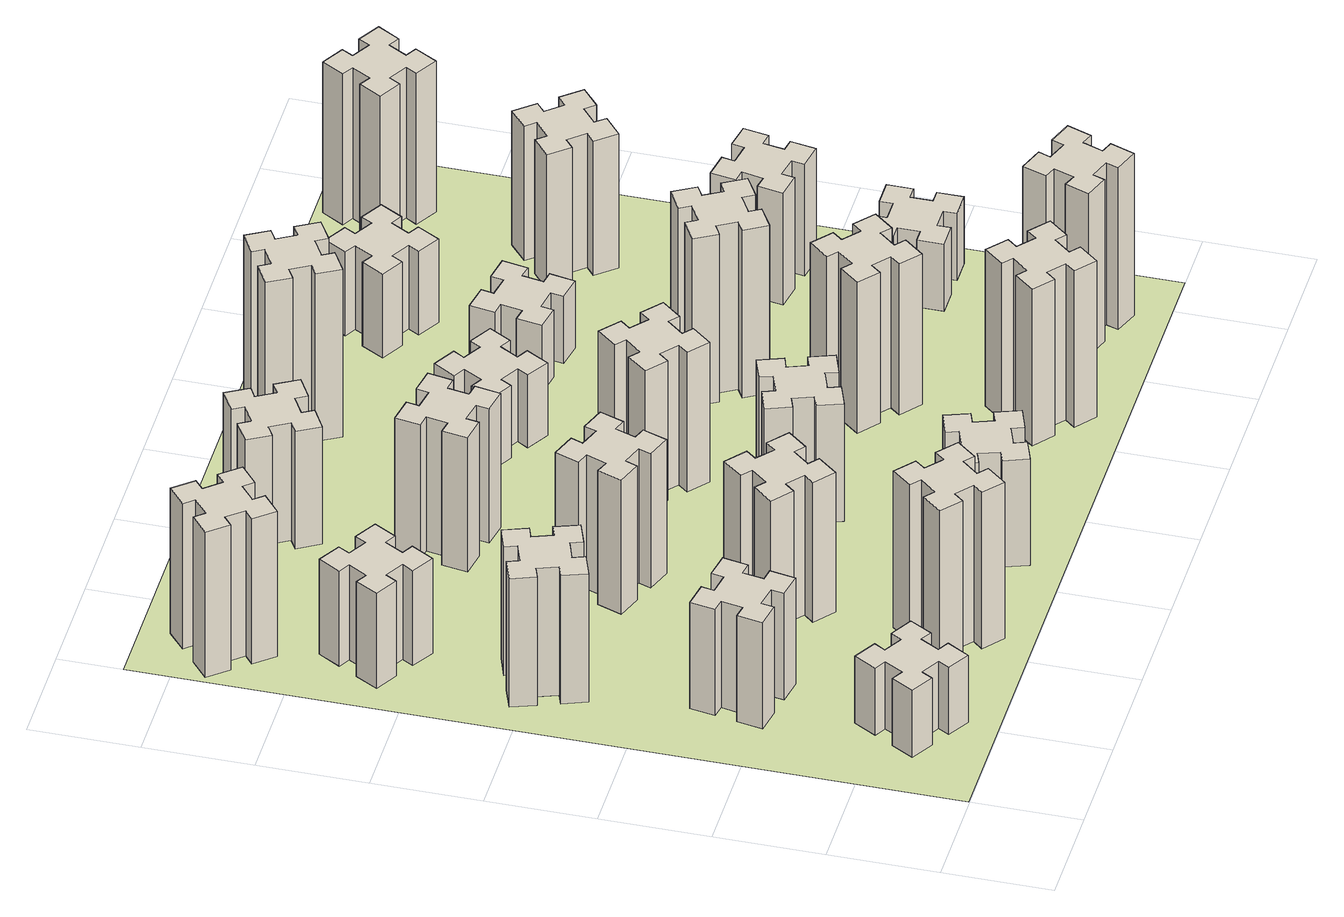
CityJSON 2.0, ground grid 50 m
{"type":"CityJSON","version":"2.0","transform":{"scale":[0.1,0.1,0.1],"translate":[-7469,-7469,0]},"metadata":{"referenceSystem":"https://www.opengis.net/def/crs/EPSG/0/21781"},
"CityObjects":{
"building1":{"type":"Building","attributes":{"class":"1000","function":"1000","usage":"1000","yearOfConstruction":2016,"roofType":"1000","measuredHeight":36,"storeysAboveGround":30,"storeysBelowGround":0},"geometry":[{"type":"Solid","lod":"1","boundaries":[[[[0,1,2,3,4,5,6,7,8,9,10,11,12,13,14,15,16,17,18,19]],[[17,16,20,21]],[[16,15,22,20]],[[15,14,23,22]],[[14,13,24,23]],[[13,12,25,24]],[[12,11,26,25]],[[11,10,27,26]],[[10,9,28,27]],[[9,8,29,28]],[[8,7,30,29]],[[7,6,31,30]],[[6,5,32,31]],[[5,4,33,32]],[[4,3,34,33]],[[3,2,35,34]],[[2,1,36,35]],[[1,0,37,36]],[[0,19,38,37]],[[19,18,39,38]],[[18,17,21,39]],[[24,25,26,27,28,29,30,31,32,33,34,35,36,37,38,39,21,20,22,23]]]]}]},
"building2":{"type":"Building","attributes":{"class":"1000","function":"1000","usage":"1000","yearOfConstruction":2016,"roofType":"1000","measuredHeight":57,"storeysAboveGround":30,"storeysBelowGround":0},"geometry":[{"type":"Solid","lod":"1","boundaries":[[[[40,41,42,43,44,45,46,47,48,49,50,51,52,53,54,55,56,57,58,59]],[[57,56,60,61]],[[56,55,62,60]],[[55,54,63,62]],[[54,53,64,63]],[[53,52,65,64]],[[52,51,66,65]],[[51,50,67,66]],[[50,49,68,67]],[[49,48,69,68]],[[48,47,70,69]],[[47,46,71,70]],[[46,45,72,71]],[[45,44,73,72]],[[44,43,74,73]],[[43,42,75,74]],[[42,41,76,75]],[[41,40,77,76]],[[40,59,78,77]],[[59,58,79,78]],[[58,57,61,79]],[[64,65,66,67,68,69,70,71,72,73,74,75,76,77,78,79,61,60,62,63]]]]}]},
"building3":{"type":"Building","attributes":{"class":"1000","function":"1000","usage":"1000","yearOfConstruction":2016,"roofType":"1000","measuredHeight":69,"storeysAboveGround":30,"storeysBelowGround":0},"geometry":[{"type":"Solid","lod":"1","boundaries":[[[[80,81,82,83,84,85,86,87,88,89,90,91,92,93,94,95,96,97,98,99]],[[97,96,100,101]],[[96,95,102,100]],[[95,94,103,102]],[[94,93,104,103]],[[93,92,105,104]],[[92,91,106,105]],[[91,90,107,106]],[[90,89,108,107]],[[89,88,109,108]],[[88,87,110,109]],[[87,86,111,110]],[[86,85,112,111]],[[85,84,113,112]],[[84,83,114,113]],[[83,82,115,114]],[[82,81,116,115]],[[81,80,117,116]],[[80,99,118,117]],[[99,98,119,118]],[[98,97,101,119]],[[104,105,106,107,108,109,110,111,112,113,114,115,116,117,118,119,101,100,102,103]]]]}]},
"building4":{"type":"Building","attributes":{"class":"1000","function":"1000","usage":"1000","yearOfConstruction":2016,"roofType":"1000","measuredHeight":51,"storeysAboveGround":30,"storeysBelowGround":0},"geometry":[{"type":"Solid","lod":"1","boundaries":[[[[120,121,122,123,124,125,126,127,128,129,130,131,132,133,134,135,136,137,138,139]],[[137,136,140,141]],[[136,135,142,140]],[[135,134,143,142]],[[134,133,144,143]],[[133,132,145,144]],[[132,131,146,145]],[[131,130,147,146]],[[130,129,148,147]],[[129,128,149,148]],[[128,127,150,149]],[[127,126,151,150]],[[126,125,152,151]],[[125,124,153,152]],[[124,123,154,153]],[[123,122,155,154]],[[122,121,156,155]],[[121,120,157,156]],[[120,139,158,157]],[[139,138,159,158]],[[138,137,141,159]],[[144,145,146,147,148,149,150,151,152,153,154,155,156,157,158,159,141,140,142,143]]]]}]},
"building5":{"type":"Building","attributes":{"class":"1000","function":"1000","usage":"1000","yearOfConstruction":2016,"roofType":"1000","measuredHeight":84,"storeysAboveGround":30,"storeysBelowGround":0},"geometry":[{"type":"Solid","lod":"1","boundaries":[[[[160,161,162,163,164,165,166,167,168,169,170,171,172,173,174,175,176,177,178,179]],[[177,176,180,181]],[[176,175,182,180]],[[175,174,183,182]],[[174,173,184,183]],[[173,172,185,184]],[[172,171,186,185]],[[171,170,187,186]],[[170,169,188,187]],[[169,168,189,188]],[[168,167,190,189]],[[167,166,191,190]],[[166,165,192,191]],[[165,164,193,192]],[[164,163,194,193]],[[163,162,195,194]],[[162,161,196,195]],[[161,160,197,196]],[[160,179,198,197]],[[179,178,199,198]],[[178,177,181,199]],[[184,185,186,187,188,189,190,191,192,193,194,195,196,197,198,199,181,180,182,183]]]]}]},
"building6":{"type":"Building","attributes":{"class":"1000","function":"1000","usage":"1000","yearOfConstruction":2016,"roofType":"1000","measuredHeight":78,"storeysAboveGround":30,"storeysBelowGround":0},"geometry":[{"type":"Solid","lod":"1","boundaries":[[[[200,201,202,203,204,205,206,207,208,209,210,211,212,213,214,215,216,217,218,219]],[[217,216,220,221]],[[216,215,222,220]],[[215,214,223,222]],[[214,213,224,223]],[[213,212,225,224]],[[212,211,226,225]],[[211,210,227,226]],[[210,209,228,227]],[[209,208,229,228]],[[208,207,230,229]],[[207,206,231,230]],[[206,205,232,231]],[[205,204,233,232]],[[204,203,234,233]],[[203,202,235,234]],[[202,201,236,235]],[[201,200,237,236]],[[200,219,238,237]],[[219,218,239,238]],[[218,217,221,239]],[[224,225,226,227,228,229,230,231,232,233,234,235,236,237,238,239,221,220,222,223]]]]}]},
"building7":{"type":"Building","attributes":{"class":"1000","function":"1000","usage":"1000","yearOfConstruction":2016,"roofType":"1000","measuredHeight":75,"storeysAboveGround":30,"storeysBelowGround":0},"geometry":[{"type":"Solid","lod":"1","boundaries":[[[[240,241,242,243,244,245,246,247,248,249,250,251,252,253,254,255,256,257,258,259]],[[257,256,260,261]],[[256,255,262,260]],[[255,254,263,262]],[[254,253,264,263]],[[253,252,265,264]],[[252,251,266,265]],[[251,250,267,266]],[[250,249,268,267]],[[249,248,269,268]],[[248,247,270,269]],[[247,246,271,270]],[[246,245,272,271]],[[245,244,273,272]],[[244,243,274,273]],[[243,242,275,274]],[[242,241,276,275]],[[241,240,277,276]],[[240,259,278,277]],[[259,258,279,278]],[[258,257,261,279]],[[264,265,266,267,268,269,270,271,272,273,274,275,276,277,278,279,261,260,262,263]]]]}]},
"building8":{"type":"Building","attributes":{"class":"1000","function":"1000","usage":"1000","yearOfConstruction":2016,"roofType":"1000","measuredHeight":72,"storeysAboveGround":30,"storeysBelowGround":0},"geometry":[{"type":"Solid","lod":"1","boundaries":[[[[280,281,282,283,284,285,286,287,288,289,290,291,292,293,294,295,296,297,298,299]],[[297,296,300,301]],[[296,295,302,300]],[[295,294,303,302]],[[294,293,304,303]],[[293,292,305,304]],[[292,291,306,305]],[[291,290,307,306]],[[290,289,308,307]],[[289,288,309,308]],[[288,287,310,309]],[[287,286,311,310]],[[286,285,312,311]],[[285,284,313,312]],[[284,283,314,313]],[[283,282,315,314]],[[282,281,316,315]],[[281,280,317,316]],[[280,299,318,317]],[[299,298,319,318]],[[298,297,301,319]],[[304,305,306,307,308,309,310,311,312,313,314,315,316,317,318,319,301,300,302,303]]]]}]},
"building9":{"type":"Building","attributes":{"class":"1000","function":"1000","usage":"1000","yearOfConstruction":2016,"roofType":"1000","measuredHeight":57,"storeysAboveGround":30,"storeysBelowGround":0},"geometry":[{"type":"Solid","lod":"1","boundaries":[[[[320,321,322,323,324,325,326,327,328,329,330,331,332,333,334,335,336,337,338,339]],[[337,336,340,341]],[[336,335,342,340]],[[335,334,343,342]],[[334,333,344,343]],[[333,332,345,344]],[[332,331,346,345]],[[331,330,347,346]],[[330,329,348,347]],[[329,328,349,348]],[[328,327,350,349]],[[327,326,351,350]],[[326,325,352,351]],[[325,324,353,352]],[[324,323,354,353]],[[323,322,355,354]],[[322,321,356,355]],[[321,320,357,356]],[[320,339,358,357]],[[339,338,359,358]],[[338,337,341,359]],[[344,345,346,347,348,349,350,351,352,353,354,355,356,357,358,359,341,340,342,343]]]]}]},
"building10":{"type":"Building","attributes":{"class":"1000","function":"1000","usage":"1000","yearOfConstruction":2016,"roofType":"1000","measuredHeight":72,"storeysAboveGround":30,"storeysBelowGround":0},"geometry":[{"type":"Solid","lod":"1","boundaries":[[[[360,361,362,363,364,365,366,367,368,369,370,371,372,373,374,375,376,377,378,379]],[[377,376,380,381]],[[376,375,382,380]],[[375,374,383,382]],[[374,373,384,383]],[[373,372,385,384]],[[372,371,386,385]],[[371,370,387,386]],[[370,369,388,387]],[[369,368,389,388]],[[368,367,390,389]],[[367,366,391,390]],[[366,365,392,391]],[[365,364,393,392]],[[364,363,394,393]],[[363,362,395,394]],[[362,361,396,395]],[[361,360,397,396]],[[360,379,398,397]],[[379,378,399,398]],[[378,377,381,399]],[[384,385,386,387,388,389,390,391,392,393,394,395,396,397,398,399,381,380,382,383]]]]}]},
"building11":{"type":"Building","attributes":{"class":"1000","function":"1000","usage":"1000","yearOfConstruction":2016,"roofType":"1000","measuredHeight":63,"storeysAboveGround":30,"storeysBelowGround":0},"geometry":[{"type":"Solid","lod":"1","boundaries":[[[[400,401,402,403,404,405,406,407,408,409,410,411,412,413,414,415,416,417,418,419]],[[417,416,420,421]],[[416,415,422,420]],[[415,414,423,422]],[[414,413,424,423]],[[413,412,425,424]],[[412,411,426,425]],[[411,410,427,426]],[[410,409,428,427]],[[409,408,429,428]],[[408,407,430,429]],[[407,406,431,430]],[[406,405,432,431]],[[405,404,433,432]],[[404,403,434,433]],[[403,402,435,434]],[[402,401,436,435]],[[401,400,437,436]],[[400,419,438,437]],[[419,418,439,438]],[[418,417,421,439]],[[424,425,426,427,428,429,430,431,432,433,434,435,436,437,438,439,421,420,422,423]]]]}]},
"building12":{"type":"Building","attributes":{"class":"1000","function":"1000","usage":"1000","yearOfConstruction":2016,"roofType":"1000","measuredHeight":63,"storeysAboveGround":30,"storeysBelowGround":0},"geometry":[{"type":"Solid","lod":"1","boundaries":[[[[440,441,442,443,444,445,446,447,448,449,450,451,452,453,454,455,456,457,458,459]],[[457,456,460,461]],[[456,455,462,460]],[[455,454,463,462]],[[454,453,464,463]],[[453,452,465,464]],[[452,451,466,465]],[[451,450,467,466]],[[450,449,468,467]],[[449,448,469,468]],[[448,447,470,469]],[[447,446,471,470]],[[446,445,472,471]],[[445,444,473,472]],[[444,443,474,473]],[[443,442,475,474]],[[442,441,476,475]],[[441,440,477,476]],[[440,459,478,477]],[[459,458,479,478]],[[458,457,461,479]],[[464,465,466,467,468,469,470,471,472,473,474,475,476,477,478,479,461,460,462,463]]]]}]},
"building13":{"type":"Building","attributes":{"class":"1000","function":"1000","usage":"1000","yearOfConstruction":2016,"roofType":"1000","measuredHeight":75,"storeysAboveGround":30,"storeysBelowGround":0},"geometry":[{"type":"Solid","lod":"1","boundaries":[[[[480,481,482,483,484,485,486,487,488,489,490,491,492,493,494,495,496,497,498,499]],[[497,496,500,501]],[[496,495,502,500]],[[495,494,503,502]],[[494,493,504,503]],[[493,492,505,504]],[[492,491,506,505]],[[491,490,507,506]],[[490,489,508,507]],[[489,488,509,508]],[[488,487,510,509]],[[487,486,511,510]],[[486,485,512,511]],[[485,484,513,512]],[[484,483,514,513]],[[483,482,515,514]],[[482,481,516,515]],[[481,480,517,516]],[[480,499,518,517]],[[499,498,519,518]],[[498,497,501,519]],[[504,505,506,507,508,509,510,511,512,513,514,515,516,517,518,519,501,500,502,503]]]]}]},
"building14":{"type":"Building","attributes":{"class":"1000","function":"1000","usage":"1000","yearOfConstruction":2016,"roofType":"1000","measuredHeight":39,"storeysAboveGround":30,"storeysBelowGround":0},"geometry":[{"type":"Solid","lod":"1","boundaries":[[[[520,521,522,523,524,525,526,527,528,529,530,531,532,533,534,535,536,537,538,539]],[[537,536,540,541]],[[536,535,542,540]],[[535,534,543,542]],[[534,533,544,543]],[[533,532,545,544]],[[532,531,546,545]],[[531,530,547,546]],[[530,529,548,547]],[[529,528,549,548]],[[528,527,550,549]],[[527,526,551,550]],[[526,525,552,551]],[[525,524,553,552]],[[524,523,554,553]],[[523,522,555,554]],[[522,521,556,555]],[[521,520,557,556]],[[520,539,558,557]],[[539,538,559,558]],[[538,537,541,559]],[[544,545,546,547,548,549,550,551,552,553,554,555,556,557,558,559,541,540,542,543]]]]}]},
"building15":{"type":"Building","attributes":{"class":"1000","function":"1000","usage":"1000","yearOfConstruction":2016,"roofType":"1000","measuredHeight":84,"storeysAboveGround":30,"storeysBelowGround":0},"geometry":[{"type":"Solid","lod":"1","boundaries":[[[[560,561,562,563,564,565,566,567,568,569,570,571,572,573,574,575,576,577,578,579]],[[577,576,580,581]],[[576,575,582,580]],[[575,574,583,582]],[[574,573,584,583]],[[573,572,585,584]],[[572,571,586,585]],[[571,570,587,586]],[[570,569,588,587]],[[569,568,589,588]],[[568,567,590,589]],[[567,566,591,590]],[[566,565,592,591]],[[565,564,593,592]],[[564,563,594,593]],[[563,562,595,594]],[[562,561,596,595]],[[561,560,597,596]],[[560,579,598,597]],[[579,578,599,598]],[[578,577,581,599]],[[584,585,586,587,588,589,590,591,592,593,594,595,596,597,598,599,581,580,582,583]]]]}]},
"building16":{"type":"Building","attributes":{"class":"1000","function":"1000","usage":"1000","yearOfConstruction":2016,"roofType":"1000","measuredHeight":90,"storeysAboveGround":30,"storeysBelowGround":0},"geometry":[{"type":"Solid","lod":"1","boundaries":[[[[600,601,602,603,604,605,606,607,608,609,610,611,612,613,614,615,616,617,618,619]],[[617,616,620,621]],[[616,615,622,620]],[[615,614,623,622]],[[614,613,624,623]],[[613,612,625,624]],[[612,611,626,625]],[[611,610,627,626]],[[610,609,628,627]],[[609,608,629,628]],[[608,607,630,629]],[[607,606,631,630]],[[606,605,632,631]],[[605,604,633,632]],[[604,603,634,633]],[[603,602,635,634]],[[602,601,636,635]],[[601,600,637,636]],[[600,619,638,637]],[[619,618,639,638]],[[618,617,621,639]],[[624,625,626,627,628,629,630,631,632,633,634,635,636,637,638,639,621,620,622,623]]]]}]},
"building17":{"type":"Building","attributes":{"class":"1000","function":"1000","usage":"1000","yearOfConstruction":2016,"roofType":"1000","measuredHeight":81,"storeysAboveGround":30,"storeysBelowGround":0},"geometry":[{"type":"Solid","lod":"1","boundaries":[[[[640,641,642,643,644,645,646,647,648,649,650,651,652,653,654,655,656,657,658,659]],[[657,656,660,661]],[[656,655,662,660]],[[655,654,663,662]],[[654,653,664,663]],[[653,652,665,664]],[[652,651,666,665]],[[651,650,667,666]],[[650,649,668,667]],[[649,648,669,668]],[[648,647,670,669]],[[647,646,671,670]],[[646,645,672,671]],[[645,644,673,672]],[[644,643,674,673]],[[643,642,675,674]],[[642,641,676,675]],[[641,640,677,676]],[[640,659,678,677]],[[659,658,679,678]],[[658,657,661,679]],[[664,665,666,667,668,669,670,671,672,673,674,675,676,677,678,679,661,660,662,663]]]]}]},
"building18":{"type":"Building","attributes":{"class":"1000","function":"1000","usage":"1000","yearOfConstruction":2016,"roofType":"1000","measuredHeight":90,"storeysAboveGround":30,"storeysBelowGround":0},"geometry":[{"type":"Solid","lod":"1","boundaries":[[[[680,681,682,683,684,685,686,687,688,689,690,691,692,693,694,695,696,697,698,699]],[[697,696,700,701]],[[696,695,702,700]],[[695,694,703,702]],[[694,693,704,703]],[[693,692,705,704]],[[692,691,706,705]],[[691,690,707,706]],[[690,689,708,707]],[[689,688,709,708]],[[688,687,710,709]],[[687,686,711,710]],[[686,685,712,711]],[[685,684,713,712]],[[684,683,714,713]],[[683,682,715,714]],[[682,681,716,715]],[[681,680,717,716]],[[680,699,718,717]],[[699,698,719,718]],[[698,697,701,719]],[[704,705,706,707,708,709,710,711,712,713,714,715,716,717,718,719,701,700,702,703]]]]}]},
"building19":{"type":"Building","attributes":{"class":"1000","function":"1000","usage":"1000","yearOfConstruction":2016,"roofType":"1000","measuredHeight":36,"storeysAboveGround":30,"storeysBelowGround":0},"geometry":[{"type":"Solid","lod":"1","boundaries":[[[[720,721,722,723,724,725,726,727,728,729,730,731,732,733,734,735,736,737,738,739]],[[737,736,740,741]],[[736,735,742,740]],[[735,734,743,742]],[[734,733,744,743]],[[733,732,745,744]],[[732,731,746,745]],[[731,730,747,746]],[[730,729,748,747]],[[729,728,749,748]],[[728,727,750,749]],[[727,726,751,750]],[[726,725,752,751]],[[725,724,753,752]],[[724,723,754,753]],[[723,722,755,754]],[[722,721,756,755]],[[721,720,757,756]],[[720,739,758,757]],[[739,738,759,758]],[[738,737,741,759]],[[744,745,746,747,748,749,750,751,752,753,754,755,756,757,758,759,741,740,742,743]]]]}]},
"building20":{"type":"Building","attributes":{"class":"1000","function":"1000","usage":"1000","yearOfConstruction":2016,"roofType":"1000","measuredHeight":87,"storeysAboveGround":30,"storeysBelowGround":0},"geometry":[{"type":"Solid","lod":"1","boundaries":[[[[760,761,762,763,764,765,766,767,768,769,770,771,772,773,774,775,776,777,778,779]],[[777,776,780,781]],[[776,775,782,780]],[[775,774,783,782]],[[774,773,784,783]],[[773,772,785,784]],[[772,771,786,785]],[[771,770,787,786]],[[770,769,788,787]],[[769,768,789,788]],[[768,767,790,789]],[[767,766,791,790]],[[766,765,792,791]],[[765,764,793,792]],[[764,763,794,793]],[[763,762,795,794]],[[762,761,796,795]],[[761,760,797,796]],[[760,779,798,797]],[[779,778,799,798]],[[778,777,781,799]],[[784,785,786,787,788,789,790,791,792,793,794,795,796,797,798,799,781,780,782,783]]]]}]},
"building21":{"type":"Building","attributes":{"class":"1000","function":"1000","usage":"1000","yearOfConstruction":2016,"roofType":"1000","measuredHeight":45,"storeysAboveGround":30,"storeysBelowGround":0},"geometry":[{"type":"Solid","lod":"1","boundaries":[[[[800,801,802,803,804,805,806,807,808,809,810,811,812,813,814,815,816,817,818,819]],[[817,816,820,821]],[[816,815,822,820]],[[815,814,823,822]],[[814,813,824,823]],[[813,812,825,824]],[[812,811,826,825]],[[811,810,827,826]],[[810,809,828,827]],[[809,808,829,828]],[[808,807,830,829]],[[807,806,831,830]],[[806,805,832,831]],[[805,804,833,832]],[[804,803,834,833]],[[803,802,835,834]],[[802,801,836,835]],[[801,800,837,836]],[[800,819,838,837]],[[819,818,839,838]],[[818,817,821,839]],[[824,825,826,827,828,829,830,831,832,833,834,835,836,837,838,839,821,820,822,823]]]]}]},
"building22":{"type":"Building","attributes":{"class":"1000","function":"1000","usage":"1000","yearOfConstruction":2016,"roofType":"1000","measuredHeight":36,"storeysAboveGround":30,"storeysBelowGround":0},"geometry":[{"type":"Solid","lod":"1","boundaries":[[[[840,841,842,843,844,845,846,847,848,849,850,851,852,853,854,855,856,857,858,859]],[[857,856,860,861]],[[856,855,862,860]],[[855,854,863,862]],[[854,853,864,863]],[[853,852,865,864]],[[852,851,866,865]],[[851,850,867,866]],[[850,849,868,867]],[[849,848,869,868]],[[848,847,870,869]],[[847,846,871,870]],[[846,845,872,871]],[[845,844,873,872]],[[844,843,874,873]],[[843,842,875,874]],[[842,841,876,875]],[[841,840,877,876]],[[840,859,878,877]],[[859,858,879,878]],[[858,857,861,879]],[[864,865,866,867,868,869,870,871,872,873,874,875,876,877,878,879,861,860,862,863]]]]}]},
"building23":{"type":"Building","attributes":{"class":"1000","function":"1000","usage":"1000","yearOfConstruction":2016,"roofType":"1000","measuredHeight":60,"storeysAboveGround":30,"storeysBelowGround":0},"geometry":[{"type":"Solid","lod":"1","boundaries":[[[[880,881,882,883,884,885,886,887,888,889,890,891,892,893,894,895,896,897,898,899]],[[897,896,900,901]],[[896,895,902,900]],[[895,894,903,902]],[[894,893,904,903]],[[893,892,905,904]],[[892,891,906,905]],[[891,890,907,906]],[[890,889,908,907]],[[889,888,909,908]],[[888,887,910,909]],[[887,886,911,910]],[[886,885,912,911]],[[885,884,913,912]],[[884,883,914,913]],[[883,882,915,914]],[[882,881,916,915]],[[881,880,917,916]],[[880,899,918,917]],[[899,898,919,918]],[[898,897,901,919]],[[904,905,906,907,908,909,910,911,912,913,914,915,916,917,918,919,901,900,902,903]]]]}]},
"building24":{"type":"Building","attributes":{"class":"1000","function":"1000","usage":"1000","yearOfConstruction":2016,"roofType":"1000","measuredHeight":72,"storeysAboveGround":30,"storeysBelowGround":0},"geometry":[{"type":"Solid","lod":"1","boundaries":[[[[920,921,922,923,924,925,926,927,928,929,930,931,932,933,934,935,936,937,938,939]],[[937,936,940,941]],[[936,935,942,940]],[[935,934,943,942]],[[934,933,944,943]],[[933,932,945,944]],[[932,931,946,945]],[[931,930,947,946]],[[930,929,948,947]],[[929,928,949,948]],[[928,927,950,949]],[[927,926,951,950]],[[926,925,952,951]],[[925,924,953,952]],[[924,923,954,953]],[[923,922,955,954]],[[922,921,956,955]],[[921,920,957,956]],[[920,939,958,957]],[[939,938,959,958]],[[938,937,941,959]],[[944,945,946,947,948,949,950,951,952,953,954,955,956,957,958,959,941,940,942,943]]]]}]},
"building25":{"type":"Building","attributes":{"class":"1000","function":"1000","usage":"1000","yearOfConstruction":2016,"roofType":"1000","measuredHeight":81,"storeysAboveGround":30,"storeysBelowGround":0},"geometry":[{"type":"Solid","lod":"1","boundaries":[[[[960,961,962,963,964,965,966,967,968,969,970,971,972,973,974,975,976,977,978,979]],[[977,976,980,981]],[[976,975,982,980]],[[975,974,983,982]],[[974,973,984,983]],[[973,972,985,984]],[[972,971,986,985]],[[971,970,987,986]],[[970,969,988,987]],[[969,968,989,988]],[[968,967,990,989]],[[967,966,991,990]],[[966,965,992,991]],[[965,964,993,992]],[[964,963,994,993]],[[963,962,995,994]],[[962,961,996,995]],[[961,960,997,996]],[[960,979,998,997]],[[979,978,999,998]],[[978,977,981,999]],[[984,985,986,987,988,989,990,991,992,993,994,995,996,997,998,999,981,980,982,983]]]]}]},
"landuse1":{"type":"LandUse","attributes":{"name":"plot1","function":"1010"},"geometry":[{"type":"MultiSurface","lod":"1","boundaries":[[[1000,1001,1002,1003]]]}]}
},
"vertices":[
[546,277,0],[596,364,0],[648,334,0],[708,438,0],[604,498,0],[574,446,0],[487,496,0],[517,548,0],[413,608,0],[353,504,0],[405,474,0],[355,387,0],[303,417,0],[243,313,0],[347,253,0],[377,305,0],[464,255,0],[434,203,0],[538,143,0],[598,247,0],[464,255,360],[434,203,360],[377,305,360],[347,253,360],[243,313,360],[303,417,360],[355,387,360],[405,474,360],[353,504,360],[413,608,360],[517,548,360],[487,496,360],[574,446,360],[604,498,360],[708,438,360],[648,334,360],[596,364,360],[546,277,360],[598,247,360],[538,143,360],
[407,1016,0],[505,998,0],[495,939,0],[613,918,0],[634,1037,0],[575,1047,0],[592,1145,0],[651,1135,0],[672,1253,0],[554,1274,0],[544,1215,0],[445,1232,0],[456,1291,0],[337,1312,0],[317,1194,0],[376,1184,0],[358,1085,0],[299,1096,0],[278,977,0],[397,957,0],[358,1085,570],[299,1096,570],[376,1184,570],[317,1194,570],[337,1312,570],[456,1291,570],[445,1232,570],[544,1215,570],[554,1274,570],[672,1253,570],[651,1135,570],[592,1145,570],[575,1047,570],[634,1037,570],[613,918,570],[495,939,570],[505,998,570],[407,1016,570],[397,957,570],[278,977,570],
[366,1835,0],[460,1869,0],[480,1813,0],[593,1854,0],[552,1967,0],[496,1946,0],[462,2040,0],[518,2060,0],[477,2173,0],[364,2132,0],[385,2076,0],[291,2042,0],[270,2098,0],[157,2057,0],[199,1944,0],[255,1965,0],[289,1871,0],[233,1850,0],[274,1737,0],[387,1779,0],[289,1871,690],[233,1850,690],[255,1965,690],[199,1944,690],[157,2057,690],[270,2098,690],[291,2042,690],[385,2076,690],[364,2132,690],[477,2173,690],[518,2060,690],[462,2040,690],[496,1946,690],[552,1967,690],[593,1854,690],[480,1813,690],[460,1869,690],[366,1835,690],[387,1779,690],[274,1737,690],
[446,2597,0],[496,2684,0],[548,2654,0],[608,2758,0],[504,2818,0],[474,2766,0],[387,2816,0],[417,2868,0],[313,2928,0],[253,2824,0],[305,2794,0],[255,2707,0],[203,2737,0],[143,2633,0],[247,2573,0],[277,2625,0],[364,2575,0],[334,2523,0],[438,2463,0],[498,2567,0],[364,2575,510],[334,2523,510],[277,2625,510],[247,2573,510],[143,2633,510],[203,2737,510],[255,2707,510],[305,2794,510],[253,2824,510],[313,2928,510],[417,2868,510],[387,2816,510],[474,2766,510],[504,2818,510],[608,2758,510],[548,2654,510],[496,2684,510],[446,2597,510],[498,2567,510],[438,2463,510],
[1224,427,0],[1148,492,0],[1186,538,0],[1094,615,0],[1017,523,0],[1063,484,0],[999,408,0],[953,446,0],[876,354,0],[968,277,0],[1006,323,0],[1083,259,0],[1044,213,0],[1136,136,0],[1213,228,0],[1167,266,0],[1232,343,0],[1278,304,0],[1355,396,0],[1263,473,0],[1232,343,840],[1278,304,840],[1167,266,840],[1213,228,840],[1136,136,840],[1044,213,840],[1083,259,840],[1006,323,840],[968,277,840],[876,354,840],[953,446,840],[999,408,840],[1063,484,840],[1017,523,840],[1094,615,840],[1186,538,840],[1148,492,840],[1224,427,840],[1263,473,840],[1355,396,840],
[308,3219,0],[384,3283,0],[423,3237,0],[515,3314,0],[438,3406,0],[392,3368,0],[327,3444,0],[373,3483,0],[296,3575,0],[204,3498,0],[243,3452,0],[166,3387,0],[128,3433,0],[36,3356,0],[113,3264,0],[159,3303,0],[223,3226,0],[177,3188,0],[254,3096,0],[346,3173,0],[223,3226,780],[177,3188,780],[159,3303,780],[113,3264,780],[36,3356,780],[128,3433,780],[166,3387,780],[243,3452,780],[204,3498,780],[296,3575,780],[373,3483,780],[327,3444,780],[392,3368,780],[438,3406,780],[515,3314,780],[423,3237,780],[384,3283,780],[308,3219,780],[346,3173,780],[254,3096,780],
[1006,1063,0],[1083,999,0],[1044,953,0],[1136,876,0],[1213,968,0],[1167,1006,0],[1232,1083,0],[1278,1044,0],[1355,1136,0],[1263,1213,0],[1224,1167,0],[1148,1232,0],[1186,1278,0],[1094,1355,0],[1017,1263,0],[1063,1224,0],[999,1148,0],[953,1186,0],[876,1094,0],[968,1017,0],[999,1148,750],[953,1186,750],[1063,1224,750],[1017,1263,750],[1094,1355,750],[1186,1278,750],[1148,1232,750],[1224,1167,750],[1263,1213,750],[1355,1136,750],[1278,1044,750],[1232,1083,750],[1167,1006,750],[1213,968,750],[1136,876,750],[1044,953,750],[1083,999,750],[1006,1063,750],[968,1017,750],[876,1094,750],
[1202,1771,0],[1236,1865,0],[1292,1844,0],[1333,1957,0],[1220,1998,0],[1200,1942,0],[1106,1976,0],[1127,2032,0],[1014,2073,0],[973,1960,0],[1029,1940,0],[995,1846,0],[939,1867,0],[897,1754,0],[1010,1713,0],[1031,1769,0],[1125,1735,0],[1104,1679,0],[1217,1637,0],[1258,1750,0],[1125,1735,720],[1104,1679,720],[1031,1769,720],[1010,1713,720],[897,1754,720],[939,1867,720],[995,1846,720],[1029,1940,720],[973,1960,720],[1014,2073,720],[1127,2032,720],[1106,1976,720],[1200,1942,720],[1220,1998,720],[1333,1957,720],[1292,1844,720],[1236,1865,720],[1202,1771,720],[1258,1750,720],[1217,1637,720],
[1635,385,0],[1669,291,0],[1613,270,0],[1654,157,0],[1767,199,0],[1746,255,0],[1840,289,0],[1860,233,0],[1973,274,0],[1932,387,0],[1876,366,0],[1842,460,0],[1898,480,0],[1857,593,0],[1744,552,0],[1765,496,0],[1671,462,0],[1650,518,0],[1537,477,0],[1579,364,0],[1671,462,570],[1650,518,570],[1765,496,570],[1744,552,570],[1857,593,570],[1898,480,570],[1842,460,570],[1876,366,570],[1932,387,570],[1973,274,570],[1860,233,570],[1840,289,570],[1746,255,570],[1767,199,570],[1654,157,570],[1613,270,570],[1669,291,570],[1635,385,570],[1579,364,570],[1537,477,570],
[1315,2527,0],[1332,2625,0],[1391,2615,0],[1412,2733,0],[1294,2754,0],[1284,2695,0],[1185,2712,0],[1196,2771,0],[1077,2792,0],[1057,2674,0],[1116,2664,0],[1098,2565,0],[1039,2576,0],[1018,2457,0],[1137,2437,0],[1147,2496,0],[1245,2478,0],[1235,2419,0],[1353,2398,0],[1374,2517,0],[1245,2478,720],[1235,2419,720],[1147,2496,720],[1137,2437,720],[1018,2457,720],[1039,2576,720],[1098,2565,720],[1116,2664,720],[1057,2674,720],[1077,2792,720],[1196,2771,720],[1185,2712,720],[1284,2695,720],[1294,2754,720],[1412,2733,720],[1391,2615,720],[1332,2625,720],[1315,2527,720],[1374,2517,720],[1353,2398,720],
[1104,3456,0],[1017,3406,0],[987,3458,0],[883,3398,0],[943,3294,0],[995,3324,0],[1045,3237,0],[993,3207,0],[1053,3103,0],[1157,3163,0],[1127,3215,0],[1214,3265,0],[1244,3213,0],[1348,3273,0],[1288,3377,0],[1236,3347,0],[1186,3434,0],[1238,3464,0],[1178,3568,0],[1074,3508,0],[1186,3434,630],[1238,3464,630],[1236,3347,630],[1288,3377,630],[1348,3273,630],[1244,3213,630],[1214,3265,630],[1127,3215,630],[1157,3163,630],[1053,3103,630],[993,3207,630],[1045,3237,630],[995,3324,630],[943,3294,630],[883,3398,630],[987,3458,630],[1017,3406,630],[1104,3456,630],[1074,3508,630],[1178,3568,630],
[1846,1095,0],[1940,1129,0],[1960,1073,0],[2073,1114,0],[2032,1227,0],[1976,1206,0],[1942,1300,0],[1998,1320,0],[1957,1433,0],[1844,1392,0],[1865,1336,0],[1771,1302,0],[1750,1358,0],[1637,1317,0],[1679,1204,0],[1735,1225,0],[1769,1131,0],[1713,1110,0],[1754,997,0],[1867,1039,0],[1769,1131,630],[1713,1110,630],[1735,1225,630],[1679,1204,630],[1637,1317,630],[1750,1358,630],[1771,1302,630],[1865,1336,630],[1844,1392,630],[1957,1433,630],[1998,1320,630],[1942,1300,630],[1976,1206,630],[2032,1227,630],[2073,1114,630],[1960,1073,630],[1940,1129,630],[1846,1095,630],[1867,1039,630],[1754,997,630],
[1964,1907,0],[1888,1972,0],[1926,2018,0],[1834,2095,0],[1757,2003,0],[1803,1964,0],[1739,1888,0],[1693,1926,0],[1616,1834,0],[1708,1757,0],[1746,1803,0],[1823,1739,0],[1784,1693,0],[1876,1616,0],[1953,1708,0],[1907,1746,0],[1972,1823,0],[2018,1784,0],[2095,1876,0],[2003,1953,0],[1972,1823,750],[2018,1784,750],[1907,1746,750],[1953,1708,750],[1876,1616,750],[1784,1693,750],[1823,1739,750],[1746,1803,750],[1708,1757,750],[1616,1834,750],[1693,1926,750],[1739,1888,750],[1803,1964,750],[1757,2003,750],[1834,2095,750],[1926,2018,750],[1888,1972,750],[1964,1907,750],[2003,1953,750],[2095,1876,750],
[2026,2497,0],[2076,2584,0],[2128,2554,0],[2188,2658,0],[2084,2718,0],[2054,2666,0],[1967,2716,0],[1997,2768,0],[1893,2828,0],[1833,2724,0],[1885,2694,0],[1835,2607,0],[1783,2637,0],[1723,2533,0],[1827,2473,0],[1857,2525,0],[1944,2475,0],[1914,2423,0],[2018,2363,0],[2078,2467,0],[1944,2475,390],[1914,2423,390],[1857,2525,390],[1827,2473,390],[1723,2533,390],[1783,2637,390],[1835,2607,390],[1885,2694,390],[1833,2724,390],[1893,2828,390],[1997,2768,390],[1967,2716,390],[2054,2666,390],[2084,2718,390],[2188,2658,390],[2128,2554,390],[2076,2584,390],[2026,2497,390],[2078,2467,390],[2018,2363,390],
[2643,484,0],[2579,408,0],[2533,446,0],[2456,354,0],[2548,277,0],[2586,323,0],[2663,259,0],[2624,213,0],[2716,136,0],[2793,228,0],[2747,266,0],[2812,343,0],[2858,304,0],[2935,396,0],[2843,473,0],[2804,427,0],[2728,492,0],[2766,538,0],[2674,615,0],[2597,523,0],[2728,492,840],[2766,538,840],[2804,427,840],[2843,473,840],[2935,396,840],[2858,304,840],[2812,343,840],[2747,266,840],[2793,228,840],[2716,136,840],[2624,213,840],[2663,259,840],[2586,323,840],[2548,277,840],[2456,354,840],[2533,446,840],[2579,408,840],[2643,484,840],[2597,523,840],[2674,615,840],
[1844,3556,0],[1757,3506,0],[1727,3558,0],[1623,3498,0],[1683,3394,0],[1735,3424,0],[1785,3337,0],[1733,3307,0],[1793,3203,0],[1897,3263,0],[1867,3315,0],[1954,3365,0],[1984,3313,0],[2088,3373,0],[2028,3477,0],[1976,3447,0],[1926,3534,0],[1978,3564,0],[1918,3668,0],[1814,3608,0],[1926,3534,900],[1978,3564,900],[1976,3447,900],[2028,3477,900],[2088,3373,900],[1984,3313,900],[1954,3365,900],[1867,3315,900],[1897,3263,900],[1793,3203,900],[1733,3307,900],[1785,3337,900],[1735,3424,900],[1683,3394,900],[1623,3498,900],[1727,3558,900],[1757,3506,900],[1844,3556,900],[1814,3608,900],[1918,3668,900],
[2647,1006,0],[2712,1083,0],[2758,1044,0],[2835,1136,0],[2743,1213,0],[2704,1167,0],[2628,1232,0],[2666,1278,0],[2574,1355,0],[2497,1263,0],[2543,1224,0],[2479,1148,0],[2433,1186,0],[2356,1094,0],[2448,1017,0],[2486,1063,0],[2563,999,0],[2524,953,0],[2616,876,0],[2693,968,0],[2563,999,810],[2524,953,810],[2486,1063,810],[2448,1017,810],[2356,1094,810],[2433,1186,810],[2479,1148,810],[2543,1224,810],[2497,1263,810],[2574,1355,810],[2666,1278,810],[2628,1232,810],[2704,1167,810],[2743,1213,810],[2835,1136,810],[2758,1044,810],[2712,1083,810],[2647,1006,810],[2693,968,810],[2616,876,810],
[2475,1744,0],[2525,1657,0],[2473,1627,0],[2533,1523,0],[2637,1583,0],[2607,1635,0],[2694,1685,0],[2724,1633,0],[2828,1693,0],[2768,1797,0],[2716,1767,0],[2666,1854,0],[2718,1884,0],[2658,1988,0],[2554,1928,0],[2584,1876,0],[2497,1826,0],[2467,1878,0],[2363,1818,0],[2423,1714,0],[2497,1826,900],[2467,1878,900],[2584,1876,900],[2554,1928,900],[2658,1988,900],[2718,1884,900],[2666,1854,900],[2716,1767,900],[2768,1797,900],[2828,1693,900],[2724,1633,900],[2694,1685,900],[2607,1635,900],[2637,1583,900],[2533,1523,900],[2473,1627,900],[2525,1657,900],[2475,1744,900],[2423,1714,900],[2363,1818,900],
[2564,2695,0],[2465,2712,0],[2476,2771,0],[2357,2792,0],[2337,2674,0],[2396,2664,0],[2378,2565,0],[2319,2576,0],[2298,2457,0],[2417,2437,0],[2427,2496,0],[2525,2478,0],[2515,2419,0],[2633,2398,0],[2654,2517,0],[2595,2527,0],[2612,2625,0],[2671,2615,0],[2692,2733,0],[2574,2754,0],[2612,2625,360],[2671,2615,360],[2595,2527,360],[2654,2517,360],[2633,2398,360],[2515,2419,360],[2525,2478,360],[2427,2496,360],[2417,2437,360],[2298,2457,360],[2319,2576,360],[2378,2565,360],[2396,2664,360],[2337,2674,360],[2357,2792,360],[2476,2771,360],[2465,2712,360],[2564,2695,360],[2574,2754,360],[2692,2733,360],
[3420,462,0],[3326,496,0],[3347,552,0],[3234,593,0],[3193,480,0],[3249,460,0],[3215,366,0],[3159,387,0],[3117,274,0],[3230,233,0],[3251,289,0],[3345,255,0],[3324,199,0],[3437,157,0],[3478,270,0],[3422,291,0],[3456,385,0],[3512,364,0],[3553,477,0],[3440,518,0],[3456,385,870],[3512,364,870],[3422,291,870],[3478,270,870],[3437,157,870],[3324,199,870],[3345,255,870],[3251,289,870],[3230,233,870],[3117,274,870],[3159,387,870],[3215,366,870],[3249,460,870],[3193,480,870],[3234,593,870],[3347,552,870],[3326,496,870],[3420,462,870],[3440,518,870],[3553,477,870],
[2497,3165,0],[2584,3115,0],[2554,3063,0],[2658,3003,0],[2718,3107,0],[2666,3137,0],[2716,3224,0],[2768,3194,0],[2828,3298,0],[2724,3358,0],[2694,3306,0],[2607,3356,0],[2637,3408,0],[2533,3468,0],[2473,3364,0],[2525,3334,0],[2475,3247,0],[2423,3277,0],[2363,3173,0],[2467,3113,0],[2475,3247,450],[2423,3277,450],[2525,3334,450],[2473,3364,450],[2533,3468,450],[2637,3408,450],[2607,3356,450],[2694,3306,450],[2724,3358,450],[2828,3298,450],[2768,3194,450],[2716,3224,450],[2666,3137,450],[2718,3107,450],[2658,3003,450],[2554,3063,450],[2584,3115,450],[2497,3165,450],[2467,3113,450],[2363,3173,450],
[3325,1165,0],[3325,1065,0],[3265,1065,0],[3265,945,0],[3385,945,0],[3385,1005,0],[3485,1005,0],[3485,945,0],[3605,945,0],[3605,1065,0],[3545,1065,0],[3545,1165,0],[3605,1165,0],[3605,1285,0],[3485,1285,0],[3485,1225,0],[3385,1225,0],[3385,1285,0],[3265,1285,0],[3265,1165,0],[3385,1225,360],[3385,1285,360],[3485,1225,360],[3485,1285,360],[3605,1285,360],[3605,1165,360],[3545,1165,360],[3545,1065,360],[3605,1065,360],[3605,945,360],[3485,945,360],[3485,1005,360],[3385,1005,360],[3385,945,360],[3265,945,360],[3265,1065,360],[3325,1065,360],[3325,1165,360],[3265,1165,360],[3265,1285,360],
[3267,1656,0],[3365,1638,0],[3355,1579,0],[3473,1558,0],[3494,1677,0],[3435,1687,0],[3452,1785,0],[3511,1775,0],[3532,1893,0],[3414,1914,0],[3404,1855,0],[3305,1872,0],[3316,1931,0],[3197,1952,0],[3177,1834,0],[3236,1824,0],[3218,1725,0],[3159,1736,0],[3138,1617,0],[3257,1597,0],[3218,1725,600],[3159,1736,600],[3236,1824,600],[3177,1834,600],[3197,1952,600],[3316,1931,600],[3305,1872,600],[3404,1855,600],[3414,1914,600],[3532,1893,600],[3511,1775,600],[3452,1785,600],[3435,1687,600],[3494,1677,600],[3473,1558,600],[3355,1579,600],[3365,1638,600],[3267,1656,600],[3257,1597,600],[3138,1617,600],
[3119,2563,0],[3183,2486,0],[3137,2448,0],[3214,2356,0],[3306,2433,0],[3268,2479,0],[3344,2543,0],[3383,2497,0],[3475,2574,0],[3398,2666,0],[3352,2628,0],[3287,2704,0],[3333,2743,0],[3256,2835,0],[3164,2758,0],[3203,2712,0],[3126,2647,0],[3088,2693,0],[2996,2616,0],[3073,2524,0],[3126,2647,720],[3088,2693,720],[3203,2712,720],[3164,2758,720],[3256,2835,720],[3333,2743,720],[3287,2704,720],[3352,2628,720],[3398,2666,720],[3475,2574,720],[3383,2497,720],[3344,2543,720],[3268,2479,720],[3306,2433,720],[3214,2356,720],[3137,2448,720],[3183,2486,720],[3119,2563,720],[3073,2524,720],[2996,2616,720],
[3237,3365,0],[3324,3315,0],[3294,3263,0],[3398,3203,0],[3458,3307,0],[3406,3337,0],[3456,3424,0],[3508,3394,0],[3568,3498,0],[3464,3558,0],[3434,3506,0],[3347,3556,0],[3377,3608,0],[3273,3668,0],[3213,3564,0],[3265,3534,0],[3215,3447,0],[3163,3477,0],[3103,3373,0],[3207,3313,0],[3215,3447,810],[3163,3477,810],[3265,3534,810],[3213,3564,810],[3273,3668,810],[3377,3608,810],[3347,3556,810],[3434,3506,810],[3464,3558,810],[3568,3498,810],[3508,3394,810],[3456,3424,810],[3406,3337,810],[3458,3307,810],[3398,3203,810],[3294,3263,810],[3324,3315,810],[3237,3365,810],[3207,3313,810],[3103,3373,810],
[5,3705,0],[3705,3705,0],[3705,5,0],[5,5,0]
]}
